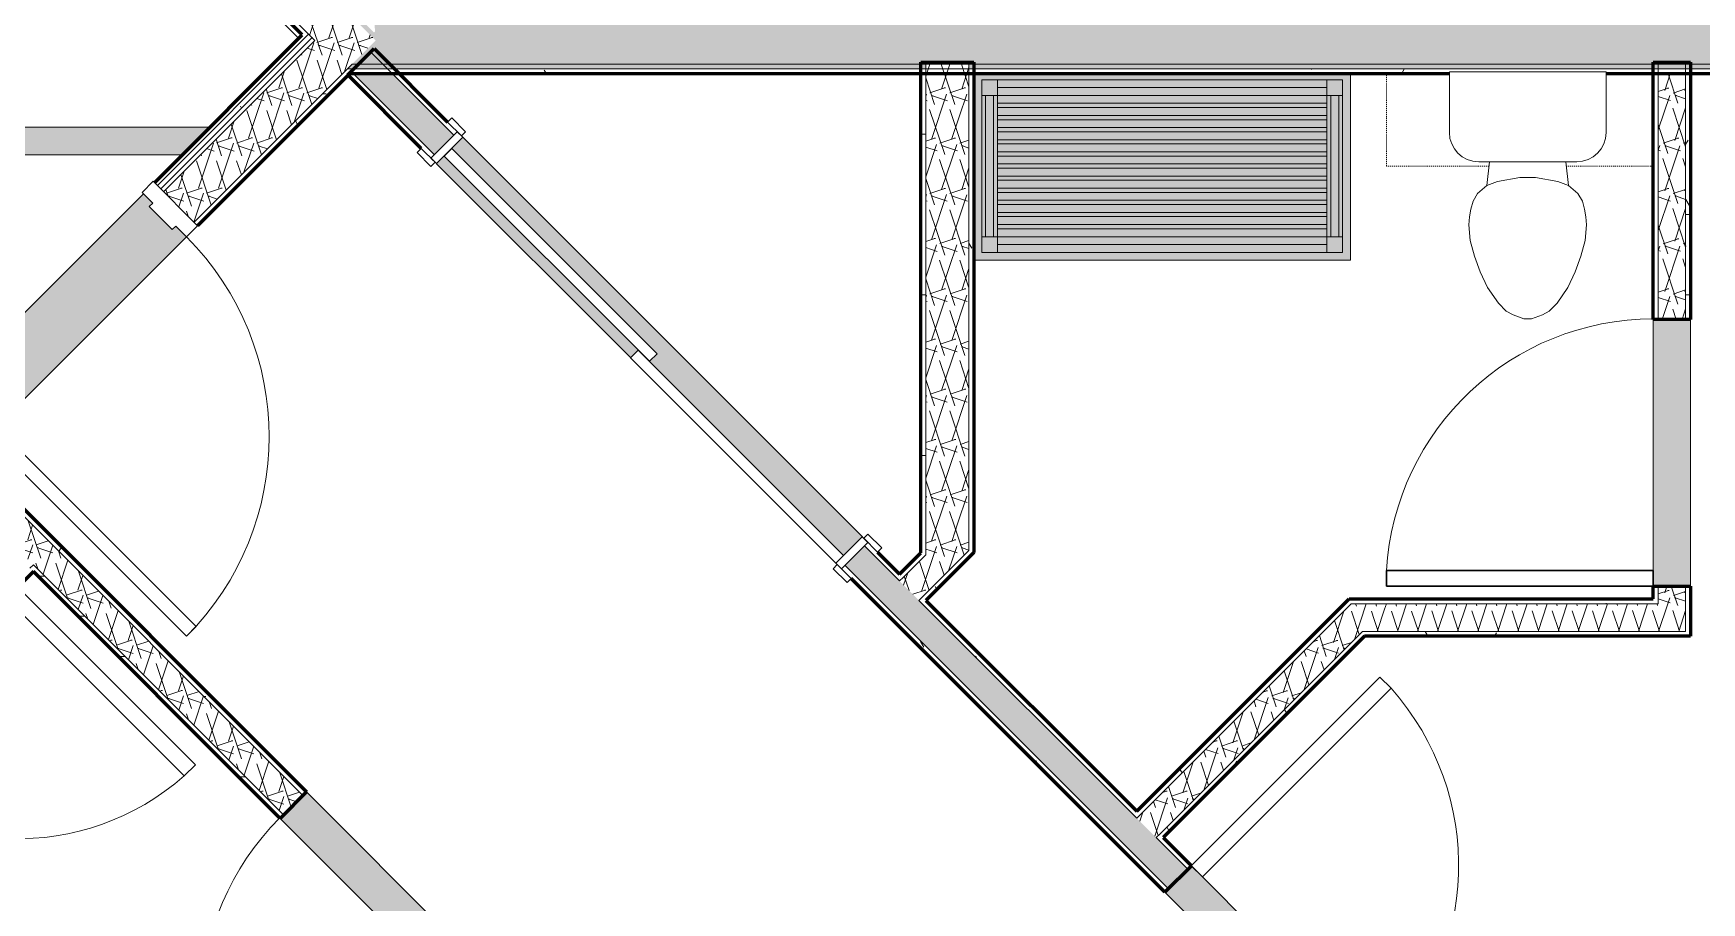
# Model space of a CAD drawing. Header units: inches. Extents: x -4169 to -1846, y 9706 to 12377.
# Drawn here: x -2478.7 to -2266.1, y 10305.9 to 10416.7 of the extents above; entities that cross this region are included whole.
import ezdxf

# ---------------------------------------------------------------- set-up
doc = ezdxf.new("R2010")
doc.units = ezdxf.units.IN
doc.header["$MEASUREMENT"] = 0
doc.linetypes.add('Dash', pattern=[0.25, 0.125, -0.125])
for name, color, linetype, lineweight in [('0-1', 7, 'Continuous', 5), ('0-2', 50, 'Continuous', 18), ('A-DOOR', 31, 'Continuous', 18), ('A-DOOR-1', 250, 'Continuous', 9), ('A-DOOR-2', 90, 'Continuous', 30), ('A-DOOR-6', 31, 'Continuous', 30), ('A-DOOR-7', 31, 'Continuous', 9), ('A-DOOR-FRAM', 31, 'Continuous', 30), ('A-DOOR-FRAM-1', 90, 'Continuous', 30), ('A-FLOR-2', 50, 'Continuous', 18), ('A-WALL', 113, 'Continuous', 18), ('A-WALL-1', 8, 'Continuous', 5), ('A-WALL-4', 10, 'Continuous', 60), ('A-WALL-5', 50, 'Continuous', 18), ('A-WALL-PATT-1', 250, 'Continuous', 9), ('A-WALL-PATT-2', 253, 'Continuous', 9), ('A-WALL-PATT-4', 111, 'Continuous', 9), ('I-WALL', 2, 'Continuous', 18), ('I-WALL-2', 2, 'Continuous', 5), ('I-WALL-3', 2, 'Continuous', 60), ('P-SANR-FIXT-2', 250, 'Continuous', 9), ('Q-CASE-1', 9, 'Continuous', 9), ('Q-CASE-3', 250, 'Continuous', 9), ('Q-CASE-HDLN-1', 250, 'Dash', 9), ('S-BEAM', 12, 'Continuous', 9)]:
    doc.layers.add(name, color=color, linetype=linetype, lineweight=lineweight)
pattern_1 = [(0, (0, 0), (20.48, 5.12), [0.845, -14.515, 0.845, -14.515, -81.92]), (0, (0, 0), (20.48, 5.12), [-30.72, 0.845, -29.875, 0.845, -14.515, -35.84]), (0, (0, 0), (20.48, 5.12), [-76.8, 0.845, -9.395, 0.845, -24.755]), (120, (7.68, 2.56), (-14.67405, 15.1762003), [0.845, -14.515, 0.845, -14.515, -81.92]), (120, (7.68, 2.56), (-14.67405, 15.1762003), [-30.72, 0.845, -29.875, 0.845, -14.515, -35.84]), (120, (7.68, 2.56), (-14.67405, 15.1762003), [-76.8, 0.845, -9.395, 0.845, -24.755]), (240, (10.24, 12.8), (-5.80595, -20.2962003), [0.845, -14.515, 0.845, -14.515, -81.92]), (240, (10.24, 12.8), (-5.80595, -20.2962003), [-30.72, 0.845, -29.875, 0.845, -14.515, -35.84]), (240, (10.24, 12.8), (-5.80595, -20.2962003), [-76.8, 0.845, -9.395, 0.845, -24.755])]
pattern_2 = [(161.57, (0.32, 0.32), (-2.560496185, -0.000537386), [0, -18.214, 2.022, 0]), (18.43, (-0.32, 0.32), (-2.560496185, 0.000537386), [0, -18.214, 2.022, 0]), (108.43, (0.32, 0.32), (1.27922091, -6.400876726), [6.07, -14.166]), (71.57, (-0.32, 0.32), (1.27922091, 6.400876726), [6.07, -14.166])]

# ---------------------------------------------------------------- blocks, each defined once
blk = doc.blocks.new('SWING - SINGLE - FLUSH - 2-10 x 6-8 - PRIVACY-2632540-ENLARGED RCP - 2ND FLOOR PLAN')
at = {"layer": 'A-DOOR-1'}
blk.add_arc((17, -2.37), 34.07, 180, 266.6343, dxfattribs=at)
at = {"layer": 'A-DOOR-2'}
for p, q in [((15, -2.37), (15, -36.38)), ((17, -2.37), (15, -2.37)), ((17, -2.37), (17, -36.38)), ((17, -36.38), (15, -36.38))]:
    blk.add_line(p, q, dxfattribs=at)
blk = doc.blocks.new('SWING - SINGLE - FLUSH - 2-8 x 6-8 - PASSAGE-2632548-ENLARGED RCP - 2ND FLOOR PLAN')
at = {"layer": 'A-DOOR-1'}
blk.add_arc((16, -2.37), 32.07, 180, 266.4241, dxfattribs=at)
at = {"layer": 'A-DOOR-2'}
for p, q in [((14, -2.37), (14, -34.38)), ((16, -2.37), (14, -2.37)), ((16, -2.37), (16, -34.38)), ((16, -34.38), (14, -34.38))]:
    blk.add_line(p, q, dxfattribs=at)
blk = doc.blocks.new('SLIDING - FLUSH - 6-0 x 6-8-2636083-ENLARGED RCP - 2ND FLOOR PLAN')
at = {"layer": 'A-DOOR-1'}
for p, q in [((-36.25, 3), (-38.75, 3)), ((-38.75, 3), (-38.75, 2.25)), ((-38.75, 2.25), (-36.25, 2.25)), ((-36.25, 2.25), (-36.25, 3)), ((38.75, 3), (36.25, 3)), ((36.25, 3), (36.25, 2.25)), ((36.25, 2.25), (38.75, 2.25)), ((38.75, 2.25), (38.75, 3)), ((-36.25, -2.5), (-38.75, -2.5)), ((-38.75, -2.5), (-38.75, -3.25)), ((-38.75, -3.25), (-36.25, -3.25)), ((-36.25, -3.25), (-36.25, -2.5)), ((38.75, -2.5), (36.25, -2.5)), ((36.25, -2.5), (36.25, -3.25)), ((36.25, -3.25), (38.75, -3.25)), ((38.75, -3.25), (38.75, -2.5))]:
    blk.add_line(p, q, dxfattribs=at)
at = {"layer": 'A-DOOR-2'}
for p, q in [((1, 2.25), (-36, 2.25)), ((-36, 2.25), (-36, 0.875)), ((1, 0.875), (1, 2.25)), ((-36, 0.875), (1, 0.875)), ((36, 0.875), (-1, 0.875)), ((-1, 0.875), (-1, -0.5)), ((36, -0.5), (36, 0.875)), ((-1, -0.5), (36, -0.5))]:
    blk.add_line(p, q, dxfattribs=at)
at = {"layer": 'A-DOOR-FRAM-1'}
for p, q in [((-36, 2.25), (-37, 2.25)), ((-37, 2.25), (-37, -2.5)), ((-36, -2.5), (-36, 2.25)), ((36, 2.25), (36, -2.5)), ((37, 2.25), (36, 2.25)), ((37, -2.5), (37, 2.25)), ((-37, -2.5), (-36, -2.5)), ((36, -2.5), (37, -2.5))]:
    blk.add_line(p, q, dxfattribs=at)
blk = doc.blocks.new('Bath Vanity - Bath Vanity 48_-V39-ENLARGED RCP - 2ND FLOOR PLAN')
at = {"layer": 'Q-CASE-1'}
h = blk.add_hatch(color=256, dxfattribs=at)
h.paths.add_polyline_path([(24.74, 24), (-23.26, 24), (-23.26, 0.25), (24.74, 0.25), (24.74, 23)], flags=0)
h.paths.add_polyline_path([(23.74, 23), (23.74, 1), (-22.26, 1), (-22.26, 23), (21.74, 23)], flags=0)
h.paths.add_polyline_path([(-20.26, 22), (-20.26, 21), (21.74, 21), (21.74, 22), (-17.96, 22)], flags=0)
h.paths.add_polyline_path([(21.74, 20), (-20.26, 20), (-20.26, 19.45), (21.74, 19.45)], flags=0)
h.paths.add_polyline_path([(-20.26, 18.45), (-20.26, 17.91), (21.74, 17.91), (21.74, 18.45), (-17.96, 18.45)], flags=0)
h.paths.add_polyline_path([(-20.26, 16.91), (-20.26, 16.36), (21.74, 16.36), (21.74, 16.91), (-17.96, 16.91)], flags=0)
h.paths.add_polyline_path([(-20.26, 15.36), (-20.26, 14.82), (21.74, 14.82), (21.74, 15.36), (-17.96, 15.36)], flags=0)
h.paths.add_polyline_path([(21.74, 13.82), (-20.26, 13.82), (-20.26, 13.27), (21.74, 13.27)], flags=0)
h.paths.add_polyline_path([(21.74, 12.27), (-20.26, 12.27), (-20.26, 11.73), (21.74, 11.73)], flags=0)
h.paths.add_polyline_path([(21.74, 10.73), (-20.26, 10.73), (-20.26, 10.18), (21.74, 10.18)], flags=0)
h.paths.add_polyline_path([(-17.96, 9.18), (-20.26, 9.18), (-20.26, 8.64), (21.74, 8.64), (21.74, 9.18)], flags=0)
h.paths.add_polyline_path([(-17.96, 7.64), (-20.26, 7.64), (-20.26, 7.09), (21.74, 7.09), (21.74, 7.64)], flags=0)
h.paths.add_polyline_path([(-20.26, 6.09), (-20.26, 5.55), (21.74, 5.55), (21.74, 6.09), (-17.96, 6.09)], flags=0)
h.paths.add_polyline_path([(-17.96, 4.55), (-20.26, 4.55), (-20.26, 4), (21.74, 4), (21.74, 4.55)], flags=0)
h.paths.add_polyline_path([(21.74, 3), (-20.26, 3), (-20.26, 2), (21.74, 2), (21.74, 2.16)], flags=0)
h = blk.add_hatch(color=256, dxfattribs=at)
h.paths.add_polyline_path([(-20.26, 23), (-22.26, 23), (-22.26, 21), (-20.26, 21), (-20.26, 22.27)], flags=0)
h.paths.add_polyline_path([(21.74, 23), (21.74, 21), (23.74, 21), (23.74, 23)], flags=0)
h.paths.add_polyline_path([(-20.26, 3), (-22.26, 3), (-22.26, 1), (-20.26, 1), (-20.26, 2.16)], flags=0)
h.paths.add_polyline_path([(23.74, 3), (21.74, 3), (21.74, 1), (23.74, 1), (23.74, 2.16)], flags=0)
for points in [[(-17.96, 23), (-20.26, 23), (-20.26, 22), (21.74, 22), (21.74, 23)], [(-22.26, 21), (-22.26, 3), (-21.76, 3), (-21.76, 21)], [(-21.76, 21), (-21.76, 3), (-20.76, 3), (-20.76, 21)], [(-20.26, 21), (-20.76, 21), (-20.76, 3), (-20.26, 3), (-20.26, 20)], [(-17.96, 21), (-20.26, 21), (-20.26, 20), (21.74, 20), (21.74, 21)], [(-20.26, 19.45), (-20.26, 18.45), (21.74, 18.45), (21.74, 19.45), (-17.96, 19.45)], [(21.74, 21), (21.74, 3), (22.24, 3), (22.24, 21)], [(22.24, 21), (22.24, 3), (23.24, 3), (23.24, 21)], [(23.24, 21), (23.24, 3), (23.74, 3), (23.74, 21)], [(-17.96, 17.91), (-20.26, 17.91), (-20.26, 16.91), (21.74, 16.91), (21.74, 17.91)], [(-17.96, 16.36), (-20.26, 16.36), (-20.26, 15.36), (21.74, 15.36), (21.74, 16.36)], [(-20.26, 14.82), (-20.26, 13.82), (21.74, 13.82), (21.74, 14.82), (-17.96, 14.82)], [(-17.96, 13.27), (-20.26, 13.27), (-20.26, 12.27), (21.74, 12.27), (21.74, 13.27)], [(-17.96, 11.73), (-20.26, 11.73), (-20.26, 10.73), (21.74, 10.73), (21.74, 11.73)], [(-20.26, 10.18), (-20.26, 9.18), (21.74, 9.18), (21.74, 10.18), (-17.96, 10.18)], [(-17.96, 8.64), (-20.26, 8.64), (-20.26, 7.64), (21.74, 7.64), (21.74, 8.64)], [(-17.96, 7.09), (-20.26, 7.09), (-20.26, 6.09), (21.74, 6.09), (21.74, 7.09)], [(-17.96, 5.55), (-20.26, 5.55), (-20.26, 4.55), (21.74, 4.55), (21.74, 5.55)], [(-20.26, 4), (-20.26, 3), (21.74, 3), (21.74, 4), (-19.26, 4)], [(21.74, 2), (-20.26, 2), (-20.26, 1), (21.74, 1)]]:
    blk.add_hatch(color=256, dxfattribs=at).paths.add_polyline_path(points, flags=0)
at = {"layer": 'Q-CASE-3'}
for p, q in [((-23.26, 0.25), (-23.26, 24)), ((-23.26, 24), (24.74, 24)), ((-22.26, 21), (-22.26, 23)), ((-22.26, 23), (-20.26, 23)), ((-20.26, 23), (21.74, 23)), ((-20.26, 23), (-20.26, 21)), ((-20.26, 22), (21.74, 22)), ((21.74, 21), (21.74, 23)), ((21.74, 23), (23.74, 23)), ((23.74, 23), (23.74, 21)), ((-22.26, 21), (-22.26, 3)), ((-20.26, 21), (-22.26, 21)), ((-21.76, 21), (-21.76, 3)), ((-20.76, 21), (-20.76, 3)), ((21.74, 21), (-20.26, 21)), ((-20.26, 21), (-20.26, 3)), ((-20.26, 20), (21.74, 20)), ((21.74, 19.45), (-20.26, 19.45)), ((21.74, 21), (21.74, 3)), ((23.74, 21), (21.74, 21)), ((22.24, 21), (22.24, 3)), ((23.24, 21), (23.24, 3)), ((23.74, 21), (23.74, 3)), ((-20.26, 18.45), (21.74, 18.45)), ((21.74, 17.91), (-20.26, 17.91)), ((-20.26, 16.91), (21.74, 16.91)), ((21.74, 16.36), (-20.26, 16.36)), ((-20.26, 15.36), (21.74, 15.36)), ((21.74, 14.82), (-20.26, 14.82)), ((-20.26, 13.82), (21.74, 13.82)), ((21.74, 13.27), (-20.26, 13.27)), ((-20.26, 12.27), (21.74, 12.27)), ((21.74, 11.73), (-20.26, 11.73)), ((-20.26, 10.73), (21.74, 10.73)), ((21.74, 10.18), (-20.26, 10.18)), ((-20.26, 9.18), (21.74, 9.18)), ((21.74, 8.64), (-20.26, 8.64)), ((-20.26, 7.64), (21.74, 7.64)), ((21.74, 7.09), (-20.26, 7.09)), ((-20.26, 6.09), (21.74, 6.09)), ((21.74, 5.55), (-20.26, 5.55)), ((-20.26, 4.55), (21.74, 4.55)), ((-22.26, 1), (-22.26, 3)), ((-22.26, 3), (-20.26, 3)), ((21.74, 4), (-20.26, 4)), ((-20.26, 3), (21.74, 3)), ((-20.26, 3), (-20.26, 1)), ((21.74, 1), (21.74, 3)), ((21.74, 3), (23.74, 3)), ((23.74, 3), (23.74, 1)), ((-20.26, 1), (-22.26, 1)), ((-20.26, 2), (21.74, 2)), ((-20.26, 1), (21.74, 1)), ((23.74, 1), (21.74, 1))]:
    blk.add_line(p, q, dxfattribs=at)
blk = doc.blocks.new('Toilet-Domestic-3D - Toilet-Domestic-3D-1352612-ENLARGED RCP - 2ND FLOOR PLAN')
at = {"layer": 'P-SANR-FIXT-2'}
for p, q in [((-9.98, 19.48), (9.98, 19.48)), ((-9.98, 11.75), (-9.98, 19.48)), ((9.98, 19.48), (9.98, 11.75)), ((6.25, 8.02), (-6.25, 8.02)), ((-4.86, 8.02), (-5.21, 5)), ((4.86, 8.02), (5.21, 5)), ((-5.21, 5), (-6.4, 4)), ((-3.84, 5.5), (-5.21, 5)), ((-1, 6), (-3.84, 5.5)), ((1, 6), (-1, 6)), ((3.84, 5.5), (1, 6)), ((5.21, 5), (3.84, 5.5)), ((6.4, 4), (5.21, 5)), ((-6.97, 3), (-7.24, 2)), ((-6.4, 4), (-6.97, 3)), ((6.97, 3), (6.4, 4)), ((7.24, 2), (6.97, 3)), ((-7.41, 1), (-7.5, 0)), ((-7.5, 0), (-7.33, -1.99)), ((-7.24, 2), (-7.41, 1)), ((7.41, 1), (7.24, 2)), ((7.33, -1.99), (7.5, 0)), ((7.5, 0), (7.41, 1)), ((-7.33, -1.99), (-6.79, -4)), ((6.79, -4), (7.33, -1.99)), ((-6.79, -4), (-6.06, -6)), ((6.06, -6), (6.79, -4)), ((-6.06, -6), (-5.13, -8)), ((5.13, -8), (6.06, -6)), ((-5.13, -8), (-3.74, -10)), ((3.74, -10), (5.13, -8)), ((-3.74, -10), (-2.74, -11)), ((2.74, -11), (3.74, -10)), ((-2.74, -11), (-1.87, -11.5)), ((-1.87, -11.5), (-0.5, -12)), ((-0.5, -12), (0.5, -12)), ((0.5, -12), (1.87, -11.5)), ((1.87, -11.5), (2.74, -11))]:
    blk.add_line(p, q, dxfattribs=at)
for centre, start, end in [((-6.25, 11.75), 180, 270), ((6.25, 11.75), 270, 360)]:
    blk.add_arc(centre, 3.73, start, end, dxfattribs=at)
blk = doc.blocks.new('OD_CW_Upper Cabinet - OD_CW_Upper Cabinet-V40-ENLARGED RCP - 2ND FLOOR PLAN')
at = {"layer": 'Q-CASE-HDLN-1'}
for p, q in [((0.74, -12), (11.81, -12)), ((21.66, -12), (34.74, -12)), ((34.74, -12), (34.74, -23.75))]:
    blk.add_line(p, q, dxfattribs=at)
blk = doc.blocks.new('CTR - 1st Phase - Unit Layouts_rvt-1-ENLARGED RCP - 2ND FLOOR PLAN')
at = {"layer": 'A-WALL-1'}
h = blk.add_hatch(color=256, dxfattribs=at)
h.paths.add_polyline_path([(-2375.44, 10350.16), (-2373.05, 10352.54), (-2423.96, 10403.45), (-2425.38, 10402.04), (-2399.21, 10375.88), (-2400.19, 10374.9), (-2375.7, 10350.42)], flags=0)
h.paths.add_polyline_path([(-2402.57, 10375.35), (-2401.6, 10376.32), (-2426.35, 10401.07), (-2427.32, 10400.09), (-2417.11, 10389.89)], flags=0)
for points in [[(-2272.25, 10346.24), (-2267.5, 10346.24), (-2267.5, 10380.24), (-2272.25, 10380.24), (-2272.25, 10349.67)], [(-2423.21, 10292.62), (-2419.86, 10295.98), (-2443.9, 10320.02), (-2447.26, 10316.66), (-2423.66, 10293.06)], [(-2310.44, 10283.21), (-2307.08, 10286.57), (-2331.12, 10310.62), (-2334.48, 10307.26), (-2310.88, 10283.66)]]:
    blk.add_hatch(color=256, dxfattribs=at).paths.add_polyline_path(points, flags=0)
at = {"layer": 'A-WALL-PATT-1'}
h = blk.add_hatch(dxfattribs=at)
h.set_pattern_fill('FP_1', color=256, style=0, pattern_type=2)
h.set_pattern_definition(pattern_1)
h.paths.add_polyline_path([(-2268.39, 10241.45), (-2267.79, 10241.45), (-2310, 10283.66), (-2310.44, 10283.21), (-2268.68, 10241.45)], flags=0)
h.paths.add_polyline_path([(-2334.48, 10307.26), (-2334.04, 10307.7), (-2375.26, 10348.92), (-2375.7, 10348.48), (-2336.68, 10309.45)], flags=0)
h.paths.add_polyline_path([(-2428.03, 10400.8), (-2427.59, 10401.24), (-2437.91, 10411.54), (-2438.43, 10411.54), (-2438.16, 10411.81), (-2438.19, 10411.85), (-2438.64, 10411.41), (-2428.47, 10401.24)], flags=0)
h = blk.add_hatch(dxfattribs=at)
h.set_pattern_fill('FP_1', color=256, style=0, pattern_type=2)
h.set_pattern_definition(pattern_1)
h.paths.add_polyline_path([(-2266.97, 10245.57), (-2266.08, 10245.57), (-2300.36, 10279.85), (-2301.24, 10279.85), (-2271.92, 10250.52)], flags=0)
h.paths.add_polyline_path([(-2304.48, 10283.35), (-2303.86, 10283.35), (-2307.08, 10286.57), (-2307.52, 10286.13), (-2304.74, 10283.35)], flags=0)
h.paths.add_polyline_path([(-2331.57, 10310.17), (-2331.12, 10310.62), (-2335.15, 10314.65), (-2335.6, 10314.2), (-2332.01, 10310.62)], flags=0)
h.paths.add_polyline_path([(-2338.07, 10316.68), (-2337.63, 10317.12), (-2365.38, 10344.87), (-2365.83, 10344.43)], flags=0)
h.paths.add_polyline_path([(-2368.3, 10346.91), (-2367.86, 10347.35), (-2372.34, 10351.83), (-2372.79, 10351.39), (-2370.31, 10348.92)], flags=0)
h.paths.add_polyline_path([(-2425.11, 10403.72), (-2424.67, 10404.16), (-2432.05, 10411.54), (-2432.93, 10411.54), (-2425.38, 10403.98)], flags=0)
h = blk.add_hatch(dxfattribs=at)
h.set_pattern_fill('FP_1', color=256, style=0, pattern_type=2)
h.set_pattern_definition(pattern_1)
h.paths.add_polyline_path([(-2365.59, 10350.5), (-2364.96, 10351.13), (-2364.96, 10411.54), (-2365.59, 10411.54), (-2365.59, 10356.63)], flags=0)
h = blk.add_hatch(dxfattribs=at)
h.set_pattern_fill('FP_1', color=256, style=0, pattern_type=2)
h.set_pattern_definition(pattern_1)
h.paths.add_polyline_path([(-2359.46, 10350.79), (-2358.84, 10351.42), (-2358.84, 10411.54), (-2359.46, 10411.54), (-2359.46, 10351.13)], flags=0)
h = blk.add_hatch(dxfattribs=at)
h.set_pattern_fill('FP_1', color=256, style=0, pattern_type=2)
h.set_pattern_definition(pattern_1)
h.paths.add_polyline_path([(-2268.12, 10340.49), (-2267.5, 10340.49), (-2267.5, 10346.24), (-2268.12, 10346.24), (-2268.12, 10343.99)], flags=0)
h.paths.add_polyline_path([(-2267.5, 10380.24), (-2267.53, 10411.54), (-2268.12, 10411.54), (-2268.12, 10380.24)], flags=0)
h = blk.add_hatch(dxfattribs=at)
h.set_pattern_fill('FP_1', color=256, style=0, pattern_type=2)
h.set_pattern_definition(pattern_1)
h.paths.add_polyline_path([(-2419.15, 10294.38), (-2418.71, 10294.83), (-2419.86, 10295.98), (-2420.3, 10295.53), (-2419.17, 10294.41)], flags=0)
h.paths.add_polyline_path([(-2444.34, 10319.58), (-2443.9, 10320.02), (-2486.48, 10362.6), (-2486.92, 10362.16), (-2451.2, 10326.44)], flags=0)
h = blk.add_hatch(dxfattribs=at)
h.set_pattern_fill('FP_1', color=256, style=0, pattern_type=2)
h.set_pattern_definition(pattern_1)
h.paths.add_polyline_path([(-2422.07, 10291.47), (-2421.62, 10291.91), (-2422.77, 10293.06), (-2423.21, 10292.62), (-2422.51, 10291.91)], flags=0)
h.paths.add_polyline_path([(-2447.26, 10316.66), (-2446.81, 10317.1), (-2478.7, 10348.99), (-2479.14, 10348.55), (-2447.7, 10317.1)], flags=0)
h.paths.add_polyline_path([(-2481.62, 10351.02), (-2481.18, 10351.46), (-2489.4, 10359.69), (-2489.84, 10359.24), (-2482.06, 10351.46)], flags=0)
h = blk.add_hatch(dxfattribs=at)
h.set_pattern_fill('FP_1', color=256, style=0, pattern_type=2)
h.set_pattern_definition(pattern_1)
h.paths.add_polyline_path([(-2364.94, 10344.43), (-2358.84, 10350.53), (-2358.84, 10351.42), (-2365.38, 10344.87)], flags=0)
h = blk.add_hatch(dxfattribs=at)
h.set_pattern_fill('FP_1', color=256, style=0, pattern_type=2)
h.set_pattern_definition(pattern_1)
h.paths.add_polyline_path([(-2337.63, 10317.12), (-2310.13, 10344.62), (-2311.02, 10344.62), (-2338.07, 10317.56)], flags=0)
h = blk.add_hatch(dxfattribs=at)
h.set_pattern_fill('FP_1', color=256, style=0, pattern_type=2)
h.set_pattern_definition(pattern_1)
h.paths.add_polyline_path([(-2304.92, 10343.99), (-2271.62, 10343.99), (-2271.62, 10344.62), (-2310.13, 10344.62), (-2310.76, 10343.99), (-2305.81, 10343.99)], flags=0)
h = blk.add_hatch(dxfattribs=at)
h.set_pattern_fill('FP_1', color=256, style=0, pattern_type=2)
h.set_pattern_definition(pattern_1)
h.paths.add_polyline_path([(-2334.71, 10314.2), (-2308.42, 10340.49), (-2309.31, 10340.49), (-2335.15, 10314.65)], flags=0)
h = blk.add_hatch(dxfattribs=at)
h.set_pattern_fill('FP_1', color=256, style=0, pattern_type=2)
h.set_pattern_definition(pattern_1)
h.paths.add_polyline_path([(-2268.12, 10339.87), (-2267.5, 10339.87), (-2267.5, 10340.49), (-2308.42, 10340.49), (-2309.05, 10339.87), (-2304.92, 10339.87)], flags=0)
at = {"layer": 'A-WALL-PATT-2'}
h = blk.add_hatch(dxfattribs=at)
h.set_pattern_fill('FP_2', color=256, style=0, pattern_type=2)
h.set_pattern_definition(pattern_2)
h.paths.add_polyline_path([(-2267.79, 10244.95), (-2266.34, 10244.95), (-2307.52, 10286.13), (-2310, 10283.66), (-2271.29, 10244.95), (-2268.68, 10244.95)], flags=0)
h.paths.add_polyline_path([(-2334.04, 10307.7), (-2331.57, 10310.17), (-2372.79, 10351.39), (-2375.26, 10348.92), (-2334.48, 10308.14)], flags=0)
h.paths.add_polyline_path([(-2427.59, 10401.24), (-2425.11, 10403.72), (-2432.93, 10411.54), (-2437.88, 10411.54), (-2427.85, 10401.51)], flags=0)
h.paths.add_polyline_path([(-2438.16, 10411.81), (-2437.18, 10412.79), (-2437, 10413.05), (-2438.19, 10411.85)], flags=0)
h = blk.add_hatch(dxfattribs=at)
h.set_pattern_fill('FP_2', color=256, style=0, pattern_type=2)
h.set_pattern_definition(pattern_2)
h.paths.add_polyline_path([(-2364.96, 10350.24), (-2359.46, 10355.74), (-2359.46, 10412.79), (-2364.96, 10412.79), (-2364.96, 10350.79)], flags=0)
h = blk.add_hatch(dxfattribs=at)
h.set_pattern_fill('FP_2', color=256, style=0, pattern_type=2)
h.set_pattern_definition(pattern_2)
h.paths.add_polyline_path([(-2268.12, 10343.99), (-2268.12, 10346.24), (-2271.62, 10346.24), (-2271.62, 10343.99)], flags=0)
h.paths.add_polyline_path([(-2271.62, 10380.24), (-2268.12, 10380.24), (-2268.12, 10411.54), (-2271.62, 10411.54), (-2271.62, 10389.89)], flags=0)
h = blk.add_hatch(dxfattribs=at)
h.set_pattern_fill('FP_2', color=256, style=0, pattern_type=2)
h.set_pattern_definition(pattern_2)
h.paths.add_polyline_path([(-2421.18, 10291.47), (-2418.71, 10293.94), (-2420.3, 10295.53), (-2422.77, 10293.06), (-2421.62, 10291.91)], flags=0)
h.paths.add_polyline_path([(-2446.81, 10317.1), (-2444.34, 10319.58), (-2486.92, 10362.16), (-2489.4, 10359.69), (-2449.29, 10319.58)], flags=0)
h = blk.add_hatch(dxfattribs=at)
h.set_pattern_fill('FP_2', color=256, style=0, pattern_type=2)
h.set_pattern_definition(pattern_2)
h.paths.add_polyline_path([(-2365.83, 10344.43), (-2359.46, 10350.79), (-2359.46, 10355.74), (-2368.3, 10346.91), (-2366.27, 10344.87)], flags=0)
h = blk.add_hatch(dxfattribs=at)
h.set_pattern_fill('FP_2', color=256, style=0, pattern_type=2)
h.set_pattern_definition(pattern_2)
h.paths.add_polyline_path([(-2335.6, 10314.2), (-2305.81, 10343.99), (-2310.76, 10343.99), (-2338.07, 10316.68), (-2335.6, 10314.21)], flags=0)
h = blk.add_hatch(dxfattribs=at)
h.set_pattern_fill('FP_2', color=256, style=0, pattern_type=2)
h.set_pattern_definition(pattern_2)
h.paths.add_polyline_path([(-2309.05, 10340.49), (-2268.12, 10340.49), (-2268.12, 10343.99), (-2305.81, 10343.99), (-2309.31, 10340.49)], flags=0)
at = {"layer": 'A-WALL-4'}
for p, q in [((-2438.64, 10411.41), (-2435.28, 10414.77)), ((-2435.28, 10414.77), (-2425.91, 10405.4)), ((-2365.59, 10350.5), (-2365.59, 10413.04)), ((-2365.59, 10413.04), (-2358.84, 10413.04)), ((-2358.84, 10413.04), (-2358.84, 10357.25)), ((-2272.25, 10380.24), (-2272.25, 10413.04)), ((-2272.25, 10413.04), (-2267.5, 10413.04)), ((-2267.5, 10413.04), (-2267.5, 10380.24)), ((-2429.27, 10402.04), (-2438.64, 10411.41)), ((-2267.5, 10380.24), (-2272.25, 10380.24)), ((-2486.48, 10362.6), (-2443.9, 10320.02)), ((-2358.84, 10357.25), (-2358.84, 10351.42)), ((-2371.11, 10350.6), (-2368.3, 10347.79)), ((-2368.3, 10347.79), (-2365.59, 10350.5)), ((-2358.84, 10350.53), (-2364.94, 10344.43)), ((-2358.84, 10351.42), (-2358.84, 10350.53)), ((-2478.7, 10348.1), (-2480.68, 10346.12)), ((-2447.26, 10316.66), (-2478.7, 10348.1)), ((-2334.48, 10307.26), (-2374.47, 10347.24)), ((-2272.25, 10344.62), (-2272.25, 10346.24)), ((-2272.25, 10346.24), (-2267.5, 10346.24)), ((-2267.5, 10346.24), (-2267.5, 10344.62)), ((-2364.94, 10344.43), (-2338.07, 10317.56)), ((-2338.07, 10317.56), (-2311.02, 10344.62)), ((-2311.02, 10344.62), (-2310.13, 10344.62)), ((-2310.13, 10344.62), (-2304.3, 10344.62)), ((-2304.3, 10344.62), (-2272.25, 10344.62)), ((-2267.5, 10344.62), (-2267.5, 10340.49)), ((-2309.05, 10339.87), (-2334.71, 10314.2)), ((-2267.5, 10339.87), (-2309.05, 10339.87)), ((-2267.5, 10340.49), (-2267.5, 10339.87)), ((-2443.9, 10320.02), (-2447.26, 10316.66)), ((-2334.71, 10314.2), (-2331.12, 10310.62)), ((-2331.12, 10310.62), (-2334.48, 10307.26))]:
    blk.add_line(p, q, dxfattribs=at)
at = {"layer": 'A-WALL-5'}
for p, q in [((-2435.72, 10414.33), (-2425.11, 10403.72)), ((-2364.96, 10413.04), (-2364.96, 10351.13)), ((-2359.46, 10413.04), (-2359.46, 10356.63)), ((-2271.62, 10413.04), (-2271.62, 10380.24)), ((-2268.12, 10413.04), (-2268.12, 10380.24)), ((-2438.19, 10411.85), (-2427.59, 10401.24)), ((-2373.05, 10352.54), (-2423.96, 10403.45)), ((-2427.32, 10400.09), (-2402.57, 10375.35)), ((-2272.25, 10380.24), (-2272.25, 10346.24)), ((-2267.5, 10346.24), (-2267.5, 10380.24)), ((-2444.34, 10319.58), (-2486.92, 10362.16)), ((-2359.46, 10355.74), (-2359.46, 10356.63)), ((-2359.46, 10350.79), (-2359.46, 10355.74)), ((-2372.79, 10351.39), (-2368.3, 10346.91)), ((-2359.46, 10350.79), (-2365.38, 10344.87)), ((-2364.96, 10350.24), (-2364.96, 10351.13)), ((-2478.7, 10348.99), (-2479.14, 10348.55)), ((-2446.81, 10317.1), (-2478.7, 10348.99)), ((-2375.26, 10348.92), (-2334.04, 10307.7)), ((-2364.96, 10350.24), (-2367.86, 10347.35)), ((-2368.3, 10346.91), (-2367.86, 10347.35)), ((-2271.62, 10346.24), (-2271.62, 10344.62)), ((-2268.12, 10346.24), (-2268.12, 10344.62)), ((-2365.83, 10344.43), (-2365.38, 10344.87)), ((-2365.83, 10344.43), (-2338.07, 10316.68)), ((-2337.63, 10317.12), (-2310.76, 10343.99)), ((-2305.81, 10343.99), (-2310.76, 10343.99)), ((-2304.92, 10343.99), (-2305.81, 10343.99)), ((-2304.92, 10343.99), (-2271.62, 10343.99)), ((-2271.62, 10343.99), (-2271.62, 10344.62)), ((-2268.12, 10343.99), (-2268.12, 10344.62)), ((-2268.12, 10340.49), (-2268.12, 10343.99)), ((-2335.15, 10314.65), (-2309.31, 10340.49)), ((-2308.42, 10340.49), (-2309.31, 10340.49)), ((-2308.42, 10340.49), (-2268.12, 10340.49)), ((-2419.86, 10295.98), (-2443.9, 10320.02)), ((-2447.26, 10316.66), (-2423.21, 10292.62)), ((-2338.07, 10316.68), (-2337.63, 10317.12)), ((-2335.6, 10314.2), (-2335.15, 10314.65)), ((-2335.6, 10314.2), (-2331.57, 10310.17)), ((-2307.08, 10286.57), (-2331.12, 10310.62)), ((-2334.48, 10307.26), (-2310.44, 10283.21))]:
    blk.add_line(p, q, dxfattribs=at)
at = {"layer": '0-2'}
for name, p, rotation in [('Bath Vanity - Bath Vanity 48_-V39-ENLARGED RCP - 2ND FLOOR PLAN', (-2334.1, 10411.79), 180), ('OD_CW_Upper Cabinet - OD_CW_Upper Cabinet-V40-ENLARGED RCP - 2ND FLOOR PLAN', (-2271.51, 10387.79), 180), ('SLIDING - FLUSH - 6-0 x 6-8-2636083-ENLARGED RCP - 2ND FLOOR PLAN', (-2400.28, 10376.23), 134.9999999998691), ('SWING - SINGLE - FLUSH - 2-10 x 6-8 - PRIVACY-2632540-ENLARGED RCP - 2ND FLOOR PLAN', (-2269.87, 10363.24), 269.9999999998862), ('SWING - SINGLE - FLUSH - 2-8 x 6-8 - PASSAGE-2632548-ENLARGED RCP - 2ND FLOOR PLAN', (-2493.68, 10336.49), 44.99999999999973), ('SWING - SINGLE - FLUSH - 2-10 x 6-8 - PRIVACY-2632540-ENLARGED RCP - 2ND FLOOR PLAN', (-2320.78, 10296.91), 134.9999999998691), ('SWING - SINGLE - FLUSH - 2-10 x 6-8 - PRIVACY-2632540-ENLARGED RCP - 2ND FLOOR PLAN', (-2433.56, 10306.32), 314.999999999968)]:
    blk.add_blockref(name, p, dxfattribs=dict(at, rotation=rotation))
blk.add_blockref('Toilet-Domestic-3D - Toilet-Domestic-3D-1352612-ENLARGED RCP - 2ND FLOOR PLAN', (-2288.25, 10392.31), dxfattribs=at)
blk = doc.blocks.new('CTR - 1st Phase - Shell_rvt-1-ENLARGED RCP - 2ND FLOOR PLAN')
at = {"layer": 'A-FLOR-2'}
blk.add_line((-2462.06, 10433.24), (-2444.87, 10416.05), dxfattribs=at)
blk = doc.blocks.new('Dimension Lumber - LVL - 3_5X5_5-2130250-ENLARGED RCP - 2ND FLOOR PLAN')
at = {"layer": 'S-BEAM'}
blk.add_hatch(color=256, dxfattribs=at).paths.add_polyline_path([(-85.78, 1.75), (-89.28, -1.75), (90.71, -1.75), (90.71, -0.26), (-37.23, -0.26), (-37.23, 1.75), (-83.35, 1.75)], flags=0)
for p, q in [((-85.78, 1.75), (-37.23, 1.75)), ((-89.28, -1.75), (90.71, -1.75)), ((90.71, -1.75), (90.71, -0.25))]:
    blk.add_line(p, q, dxfattribs=at)
blk = doc.blocks.new('HOLLOW METAL - UNIT DOOR-2154430-ENLARGED RCP - 2ND FLOOR PLAN')
at = {"layer": 'A-DOOR-6'}
for p, q in [((18, 40.125), (16.25, 40.125)), ((16.25, 40.125), (16.25, 4.125)), ((18, 4.125), (18, 40.125)), ((16.25, 4.125), (18, 4.125))]:
    blk.add_line(p, q, dxfattribs=at)
at = {"layer": 'A-DOOR-7'}
blk.add_arc((18, 4.125), 36, 90, 180, dxfattribs=at)
at = {"layer": 'A-DOOR-FRAM'}
for p, q in [((-18, 4.125), (-20, 4.125)), ((-20, 4.125), (-20, -3.875)), ((-18, 2.1875), (-18, 4.125)), ((-17.375, 2.1875), (-18, 2.1875)), ((-17.375, -1.9375), (-17.375, 2.1875)), ((18, 2.1875), (17.375, 2.1875)), ((17.375, 2.1875), (17.375, -1.9375)), ((18, 4.125), (18, 2.1875)), ((20, 4.125), (18, 4.125)), ((20, -3.875), (20, 4.125)), ((-18, -3.875), (-18, -1.9375)), ((-18, -1.9375), (-17.375, -1.9375)), ((17.375, -1.9375), (18, -1.9375)), ((18, -1.9375), (18, -3.875)), ((-20, -3.875), (-18, -3.875)), ((18, -3.875), (20, -3.875))]:
    blk.add_line(p, q, dxfattribs=at)

msp = doc.modelspace()

# ---------------------------------------------------------------- hatches: boundary and pattern name
at = {"layer": 'A-WALL-PATT-4'}
h = msp.add_hatch(dxfattribs=at)
h.set_pattern_fill('FP_2', color=256, style=0, pattern_type=2)
h.set_pattern_definition(pattern_2)
h.paths.add_polyline_path([(-2438.95, 10411.9), (-2435.06, 10415.79), (-2458.22, 10438.95), (-2462.11, 10435.06), (-2439.22, 10412.16)], flags=0)
h.paths.add_polyline_path([(-2490.39, 10463.34), (-2486.5, 10467.23), (-2492.69, 10473.42), (-2496.58, 10469.53), (-2490.84, 10463.78)], flags=0)
h = msp.add_hatch(dxfattribs=at)
h.set_pattern_fill('FP_1', color=256, style=0, pattern_type=2)
h.set_pattern_definition(pattern_1)
h.paths.add_polyline_path([(-2444.08, 10416.14), (-2443.64, 10416.58), (-2462.11, 10435.06), (-2462.55, 10434.62), (-2444.17, 10416.23)], flags=0)
h.paths.add_polyline_path([(-2490.84, 10462.9), (-2490.39, 10463.34), (-2491.9, 10464.84), (-2492.34, 10464.4), (-2491.01, 10463.08)], flags=0)
h = msp.add_hatch(dxfattribs=at)
h.set_pattern_fill('FP_2', color=256, style=0, pattern_type=2)
h.set_pattern_definition(pattern_2)
h.paths.add_polyline_path([(-2248.61, 10412.79), (-2076.17, 10412.79), (-2076.17, 10418.29), (-2435.26, 10418.29), (-2435.15, 10416.93), (-2435.28, 10416.81), (-2436.75, 10418.29), (-2437.56, 10418.29), (-2435.06, 10415.79), (-2438.06, 10412.79), (-2437.25, 10412.79), (-2437, 10413.05), (-2437.18, 10412.79), (-2282.38, 10412.79)], flags=0)
h = msp.add_hatch(dxfattribs=at)
h.set_pattern_fill('FP_1', color=256, style=0, pattern_type=2)
h.set_pattern_definition(pattern_1)
h.paths.add_polyline_path([(-2492.25, 10367.09), (-2490.75, 10368.59), (-2491.19, 10369.03), (-2492.69, 10367.53), (-2492.34, 10367.18)], flags=0)
h.paths.add_polyline_path([(-2462.46, 10396.87), (-2443.19, 10416.14), (-2443.64, 10416.58), (-2462.9, 10397.32)], flags=0)
h = msp.add_hatch(dxfattribs=at)
h.set_pattern_fill('FP_2', color=256, style=0, pattern_type=2)
h.set_pattern_definition(pattern_2)
h.paths.add_polyline_path([(-2488.8, 10362.05), (-2486.5, 10364.35), (-2490.39, 10368.24), (-2492.69, 10365.94), (-2488.91, 10362.16)], flags=0)
h.paths.add_polyline_path([(-2458.22, 10392.63), (-2438.95, 10411.9), (-2442.84, 10415.79), (-2462.11, 10396.52), (-2459.15, 10393.56)], flags=0)
h = msp.add_hatch(dxfattribs=at)
h.set_pattern_fill('FP_1', color=256, style=0, pattern_type=2)
h.set_pattern_definition(pattern_1)
h.paths.add_polyline_path([(-2492.25, 10357.72), (-2486.06, 10363.91), (-2486.5, 10364.35), (-2492.69, 10358.16)], flags=0)
h.paths.add_polyline_path([(-2457.78, 10392.19), (-2438.6, 10411.37), (-2438.64, 10411.41), (-2437.88, 10412.16), (-2438.7, 10412.15), (-2458.22, 10392.63)], flags=0)
h = msp.add_hatch(dxfattribs=at)
h.set_pattern_fill('FP_1', color=256, style=0, pattern_type=2)
h.set_pattern_definition(pattern_1)
h.paths.add_polyline_path([(-2438.43, 10411.54), (-2364.96, 10411.54), (-2364.96, 10412.16), (-2437.8, 10412.16), (-2438.23, 10411.74)], flags=0)
h.paths.add_polyline_path([(-2103.86, 10411.54), (-2076.17, 10411.54), (-2076.17, 10412.16), (-2359.46, 10412.16), (-2359.46, 10411.54), (-2298.22, 10411.54), (-2298.22, 10411.79), (-2278.27, 10411.79), (-2278.27, 10411.54), (-2113.55, 10411.54)], flags=0)
at = {"layer": 'I-WALL-2'}
h = msp.add_hatch(color=256, dxfattribs=at)
h.paths.add_polyline_path([(-2113.55, 10412.16), (-2076.17, 10412.16), (-2076.17, 10412.79), (-2359.46, 10412.79), (-2359.46, 10412.16), (-2124.86, 10412.16)], flags=0)
h.paths.add_polyline_path([(-2437.36, 10412.16), (-2364.96, 10412.16), (-2364.96, 10412.79), (-2437.18, 10412.79), (-2437.8, 10412.16), (-2437.56, 10412.16)], flags=0)
h.paths.add_polyline_path([(-2438.69, 10412.16), (-2437.88, 10412.16), (-2437.25, 10412.79), (-2438.06, 10412.79), (-2438.43, 10412.42)], flags=0)
msp.add_hatch(color=256, dxfattribs=at).paths.add_polyline_path([(-2484.65, 10365.32), (-2459.19, 10390.78), (-2460.56, 10392.15), (-2461, 10391.7), (-2463.92, 10394.62), (-2463.5, 10395.08), (-2464.67, 10396.26), (-2490.13, 10370.8), (-2488.94, 10369.61), (-2488.49, 10370.05), (-2485.58, 10367.13), (-2486.02, 10366.69), (-2484.97, 10365.64)], flags=0)

# ---------------------------------------------------------------- linework, layer by layer
at = {"layer": 'A-WALL'}
for p, q in [((-2462.11, 10435.06), (-2442.84, 10415.79)), ((-2443.64, 10416.58), (-2462.9, 10397.32)), ((-2443.19, 10416.14), (-2462.46, 10396.87)), ((-2442.84, 10415.79), (-2462.11, 10396.52)), ((-2438.06, 10412.79), (-2458.22, 10392.63)), ((-2438.69, 10412.16), (-2076.17, 10412.16)), ((-2438.06, 10412.79), (-2076.17, 10412.79))]:
    msp.add_line(p, q, dxfattribs=at)
at = {"layer": 'I-WALL'}
for p, q in [((-2464.67, 10396.26), (-2490.13, 10370.8)), ((-2483.41, 10366.56), (-2459.19, 10390.78))]:
    msp.add_line(p, q, dxfattribs=at)
at = {"layer": 'I-WALL-3'}
for p, q in [((-2444.43, 10416.5), (-2462.55, 10434.62)), ((-2463.26, 10397.67), (-2444.43, 10416.5)), ((-2438.43, 10411.54), (-2457.78, 10392.19)), ((-2298.22, 10411.54), (-2438.43, 10411.54)), ((-2076.17, 10411.54), (-2278.27, 10411.54))]:
    msp.add_line(p, q, dxfattribs=at)

# ---------------------------------------------------------------- block references
at = {"layer": '0-1'}
for name in ['CTR - 1st Phase - Shell_rvt-1-ENLARGED RCP - 2ND FLOOR PLAN', 'CTR - 1st Phase - Unit Layouts_rvt-1-ENLARGED RCP - 2ND FLOOR PLAN']:
    msp.add_blockref(name, (0, 0), dxfattribs=at)
at = {"layer": 'A-DOOR', "rotation": 224.9999999999973}
msp.add_blockref('HOLLOW METAL - UNIT DOOR-2154430-ENLARGED RCP - 2ND FLOOR PLAN', (-2474.84, 10380.96), dxfattribs=at)
at = {"layer": 'S-BEAM', "rotation": 180}
msp.add_blockref('Dimension Lumber - LVL - 3_5X5_5-2130250-ENLARGED RCP - 2ND FLOOR PLAN', (-2545.46, 10402.99), dxfattribs=at)

doc.saveas('drawing.dxf')
